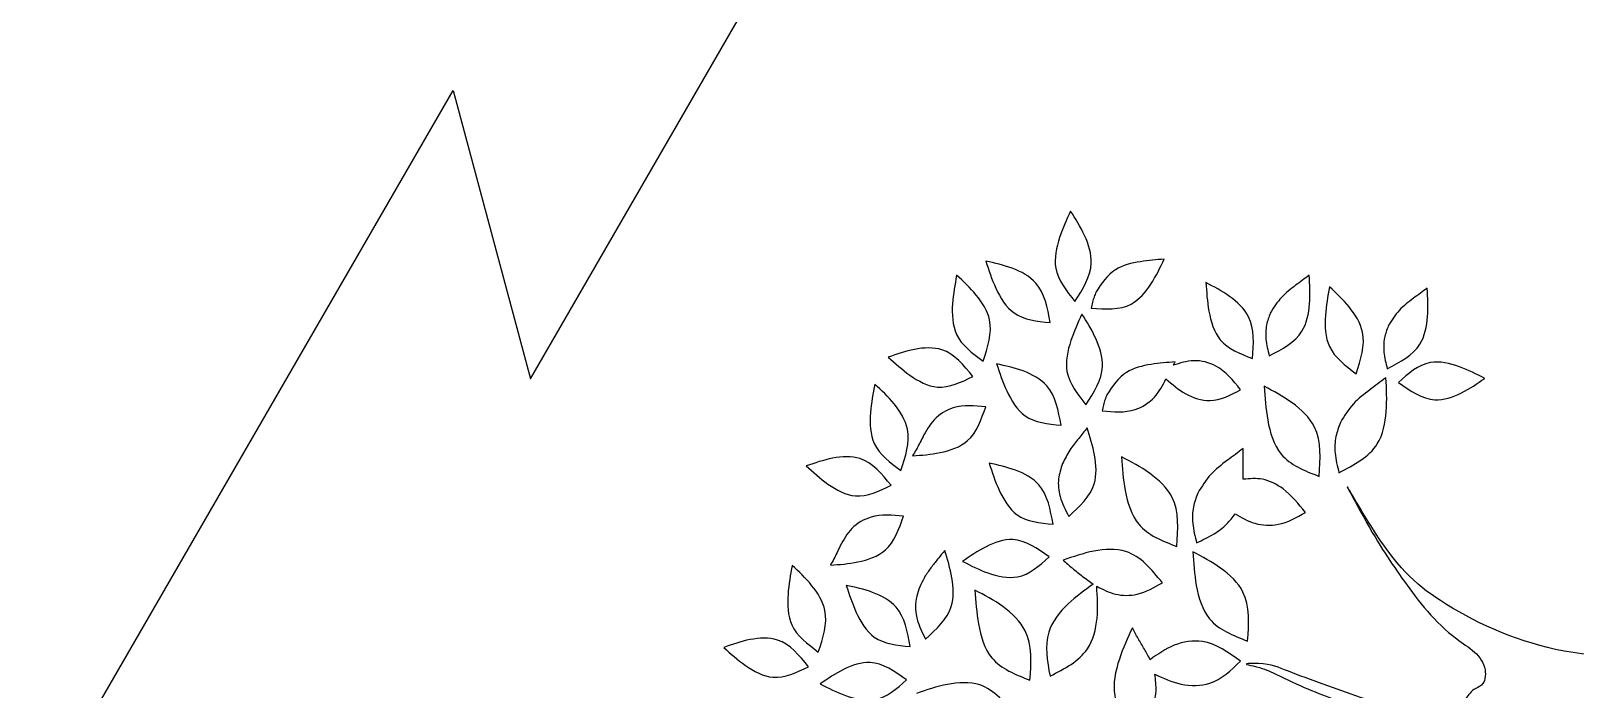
# Model space of a CAD drawing. Extents: x 1 to 437, y 7 to 187.
# Drawn here: x 1.18 to 25.12, y 48.88 to 59.1 of the extents above; entities that cross this region are included whole.
import ezdxf

# ---------------------------------------------------------------- set-up
doc = ezdxf.new("R2010")
doc.units = 0
doc.layers.add('Base', color=7, linetype='CONTINUOUS')

msp = doc.modelspace()

# ---------------------------------------------------------------- linework, layer by layer
at = {"layer": 'Base', "color": 1}
for p, q in [((8.921742, 53.698576), (15.469297, 65.039272)), ((1.17579, 46.830004), (7.723343, 58.1707)), ((7.723343, 58.1707), (8.921742, 53.698576))]:
    msp.add_line(p, q, dxfattribs=at)
at = {"layer": 'Base', "color": 3}
for p, q in [((17.298899, 56.301591), (17.298899, 56.301591)), ((15.983812, 55.5231), (15.983812, 55.5231)), ((15.532144, 55.30523), (15.532144, 55.30523)), ((19.397569, 55.19176), (19.397569, 55.19176)), ((21.31383, 55.124157), (21.31383, 55.124157)), ((17.69367, 55.045103), (17.69367, 55.045103)), ((17.475547, 54.702582), (17.475547, 54.702582)), ((20.396399, 54.716924), (20.396399, 54.716924)), ((22.225672, 54.516233), (22.225672, 54.516233)), ((14.471946, 54.033331), (14.471946, 54.033331)), ((16.152835, 53.928494), (16.152835, 53.928494)), ((14.261132, 53.615301), (14.261132, 53.615301)), ((17.862692, 53.450497), (17.862692, 53.450497)), ((20.300544, 53.580759), (20.300544, 53.580759)), ((22.382584, 53.641485), (22.382584, 53.641485)), ((21.483889, 53.019761), (21.483889, 53.019761)), ((15.005684, 52.788265), (15.005696, 52.788257)), ((18.08921, 52.484645), (18.08921, 52.484645)), ((13.200934, 52.343401), (13.200934, 52.343401)), ((16.036576, 52.386573), (16.036576, 52.386573)), ((17.174227, 52.381513), (17.174227, 52.381513)), ((19.27253, 51.923661), (19.27253, 51.923661)), ((13.727046, 51.102738), (13.727046, 51.102738)), ((19.194082, 51.011674), (19.194082, 51.011674)), ((12.981826, 50.799756), (12.981826, 50.799756)), ((15.625024, 50.862381), (15.625024, 50.862381)), ((17.182854, 50.879512), (17.182854, 50.879512)), ((15.046435, 50.636321), (15.046435, 50.636321)), ((13.820578, 50.488628), (13.820578, 50.488628)), ((15.815569, 50.416303), (15.815569, 50.416303)), ((18.257893, 49.831118), (18.257893, 49.831118)), ((11.921616, 49.527862), (11.921616, 49.527862)), ((13.416675, 48.96002), (13.416675, 48.96002))]:
    msp.add_line(p, q, dxfattribs=at)
for points, knots in [([(17.298899, 56.301591), (17.237347, 56.168656), (17.109171, 55.891834), (16.999424, 55.358741), (17.234736, 55.062621), (17.364852, 54.898881)], [0, 0, 0, 0, 0.443848, 0.92427, 1.518501, 1.518501, 1.518501, 1.518501]), ([(17.364852, 54.898881), (17.488412, 55.091301), (17.696652, 55.415591), (17.531339, 55.933545), (17.376034, 56.179454), (17.298899, 56.301591)], [0, 0, 0, 0, 0.646036, 1.088783, 1.525673, 1.525673, 1.525673, 1.525673]), ([(15.983812, 55.5231), (16.030198, 55.383226), (16.126147, 55.093896), (16.406652, 54.629229), (16.778322, 54.591085), (16.981608, 54.570222)], [0, 0, 0, 0, 0.447384, 0.925413, 1.502523, 1.502523, 1.502523, 1.502523]), ([(16.981608, 54.570222), (16.940868, 54.797449), (16.872966, 55.176172), (16.398977, 55.433582), (16.121258, 55.493464), (15.983812, 55.5231)], [0, 0, 0, 0, 0.650384, 1.084007, 1.508896, 1.508896, 1.508896, 1.508896]), ([(17.619253, 54.792737), (17.840903, 54.777639), (18.217823, 54.751964), (18.564751, 55.163436), (18.689195, 55.423945), (18.751579, 55.55454)], [0, 0, 0, 0, 0.622764, 1.059024, 1.497571, 1.497571, 1.497571, 1.497571]), ([(18.751579, 55.55454), (18.628972, 55.544141), (18.372905, 55.522424), (17.948024, 55.426773), (17.781849, 55.177421), (17.69367, 55.045103)], [0, 0, 0, 0, 0.372563, 0.778103, 1.236596, 1.236596, 1.236596, 1.236596]), ([(15.532144, 55.30523), (15.505559, 55.160366), (15.45039, 54.859749), (15.47389, 54.316622), (15.775805, 54.092244), (15.941886, 53.968815)], [0, 0, 0, 0, 0.446549, 0.926661, 1.513685, 1.513685, 1.513685, 1.513685]), ([(15.941886, 53.968815), (16.014389, 54.187335), (16.135824, 54.553335), (15.848199, 55.012653), (15.636908, 55.208249), (15.532144, 55.30523)], [0, 0, 0, 0, 0.650214, 1.089049, 1.520622, 1.520622, 1.520622, 1.520622]), ([(19.397569, 55.19176), (19.407467, 55.044734), (19.427938, 54.740659), (19.581875, 54.220908), (19.929999, 54.08493), (20.120865, 54.010378)], [0, 0, 0, 0, 0.44716, 0.924804, 1.504527, 1.504527, 1.504527, 1.504527]), ([(20.120865, 54.010378), (20.137818, 54.24056), (20.166062, 54.624035), (19.774847, 54.994899), (19.522596, 55.126522), (19.397569, 55.19176)], [0, 0, 0, 0, 0.651133, 1.084762, 1.510909, 1.510909, 1.510909, 1.510909]), ([(20.38032, 54.054074), (20.579562, 54.157491), (20.91864, 54.333488), (21.024488, 54.866296), (21.008604, 55.158924), (21.000678, 55.304954)], [0, 0, 0, 0, 0.633173, 1.077556, 1.520216, 1.520216, 1.520216, 1.520216]), ([(21.000678, 55.304954), (20.930228, 55.252882), (20.782486, 55.14368), (20.553052, 54.97063), (20.449185, 54.802413), (20.396399, 54.716924)], [0, 0, 0, 0, 0.263454, 0.552496, 0.851188, 0.851188, 0.851188, 0.851188]), ([(21.31383, 55.124157), (21.287536, 54.97823), (21.23281, 54.674513), (21.257399, 54.127488), (21.560585, 53.900262), (21.7268, 53.77569)], [0, 0, 0, 0, 0.449523, 0.93559, 1.525429, 1.525429, 1.525429, 1.525429]), ([(21.7268, 53.77569), (21.798744, 53.995189), (21.919669, 54.364124), (21.631537, 54.827711), (21.418902, 55.026116), (21.31383, 55.124157)], [0, 0, 0, 0, 0.653172, 1.097857, 1.532245, 1.532245, 1.532245, 1.532245]), ([(22.209593, 53.853383), (22.408834, 53.9568), (22.747911, 54.132798), (22.85376, 54.665605), (22.837877, 54.958233), (22.829951, 55.104263)], [0, 0, 0, 0, 0.633171, 1.077555, 1.520215, 1.520215, 1.520215, 1.520215]), ([(22.829951, 55.104263), (22.759501, 55.052191), (22.611759, 54.94299), (22.382324, 54.769939), (22.278458, 54.601722), (22.225672, 54.516233)], [0, 0, 0, 0, 0.263454, 0.552497, 0.851188, 0.851188, 0.851188, 0.851188]), ([(17.69367, 55.045103), (17.683457, 55.019906), (17.662247, 54.96758), (17.638873, 54.882726), (17.625948, 54.823443), (17.619253, 54.792737)], [0, 0, 0, 0, 0.081505, 0.169261, 0.263555, 0.263555, 0.263555, 0.263555]), ([(17.475547, 54.702582), (17.413723, 54.568981), (17.284779, 54.290336), (17.171942, 53.755122), (17.407304, 53.45676), (17.53709, 53.292235)], [0, 0, 0, 0, 0.446116, 0.930448, 1.525835, 1.525835, 1.525835, 1.525835]), ([(17.53709, 53.292235), (17.660662, 53.485195), (17.869211, 53.810849), (17.707579, 54.331986), (17.552436, 54.579777), (17.475547, 54.702582)], [0, 0, 0, 0, 0.648306, 1.09413, 1.532177, 1.532177, 1.532177, 1.532177]), ([(20.396399, 54.716924), (20.373933, 54.65614), (20.325946, 54.526309), (20.32011, 54.29618), (20.359075, 54.139502), (20.380321, 54.054074)], [0, 0, 0, 0, 0.193488, 0.413278, 0.676805, 0.676805, 0.676805, 0.676805]), ([(22.225672, 54.516233), (22.203206, 54.455449), (22.155219, 54.325617), (22.149384, 54.095489), (22.188349, 53.938811), (22.209594, 53.853383)], [0, 0, 0, 0, 0.193488, 0.413279, 0.676804, 0.676804, 0.676804, 0.676804]), ([(15.785511, 53.733216), (15.641921, 53.908636), (15.402013, 54.201723), (14.86916, 54.172991), (14.604182, 54.079825), (14.471946, 54.033331)], [0, 0, 0, 0, 0.634712, 1.060463, 1.484589, 1.484589, 1.484589, 1.484589]), ([(14.471946, 54.033331), (14.578126, 53.936543), (14.797418, 53.736647), (15.26837, 53.481773), (15.601211, 53.643606), (15.785511, 53.733216)], [0, 0, 0, 0, 0.436144, 0.900768, 1.477242, 1.477242, 1.477242, 1.477242]), ([(16.152835, 53.928494), (16.199221, 53.78862), (16.295169, 53.499289), (16.575674, 53.034623), (16.947344, 52.996479), (17.15063, 52.975616)], [0, 0, 0, 0, 0.447383, 0.925413, 1.502523, 1.502523, 1.502523, 1.502523]), ([(17.15063, 52.975616), (17.10989, 53.202842), (17.041987, 53.581565), (16.567999, 53.838975), (16.290281, 53.898857), (16.152835, 53.928494)], [0, 0, 0, 0, 0.650385, 1.084007, 1.508894, 1.508894, 1.508894, 1.508894]), ([(18.920601, 53.959933), (18.797994, 53.949535), (18.541927, 53.927818), (18.117046, 53.832167), (17.950871, 53.582814), (17.862692, 53.450497)], [0, 0, 0, 0, 0.372563, 0.778103, 1.236596, 1.236596, 1.236596, 1.236596]), ([(19.933842, 53.527696), (19.820859, 53.669467), (19.632776, 53.905474), (19.214214, 54.00865), (18.995384, 53.939739), (18.889733, 53.906469)], [0, 0, 0, 0, 0.529274, 0.881084, 1.209495, 1.209495, 1.209495, 1.209495]), ([(18.889733, 53.906469), (18.893104, 53.91246), (18.899844, 53.924434), (18.909994, 53.942338), (18.91707, 53.954076), (18.920601, 53.959933)], [0, 0, 0, 0, 0.020622, 0.041222, 0.061739, 0.061739, 0.061739, 0.061739]), ([(23.721828, 53.703346), (23.595632, 53.768463), (23.334657, 53.903127), (22.814923, 54.02316), (22.53738, 53.778141), (22.382584, 53.641485)], [0, 0, 0, 0, 0.43095, 0.891209, 1.471642, 1.471642, 1.471642, 1.471642]), ([(17.788275, 53.198131), (17.963508, 53.182958), (18.259716, 53.157311), (18.618815, 53.38993), (18.726116, 53.595733), (18.778308, 53.695836)], [0, 0, 0, 0, 0.513137, 0.867387, 1.202878, 1.202878, 1.202878, 1.202878]), ([(18.778308, 53.695836), (18.874608, 53.612079), (19.069261, 53.44278), (19.504588, 53.298839), (19.779462, 53.445388), (19.933842, 53.527696)], [0, 0, 0, 0, 0.383482, 0.77514, 1.276944, 1.276944, 1.276944, 1.276944]), ([(21.460721, 52.238798), (21.69485, 52.360683), (22.093719, 52.568329), (22.217212, 53.195767), (22.198571, 53.540462), (22.189275, 53.712357)], [0, 0, 0, 0, 0.744495, 1.268346, 1.789455, 1.789455, 1.789455, 1.789455]), ([(22.189275, 53.712357), (22.106838, 53.651096), (21.934067, 53.522704), (21.66676, 53.317763), (21.54556, 53.120259), (21.483889, 53.019761)], [0, 0, 0, 0, 0.30885, 0.647294, 0.997919, 0.997919, 0.997919, 0.997919]), ([(22.382584, 53.641485), (22.564979, 53.511073), (22.870892, 53.292345), (23.374989, 53.46262), (23.606044, 53.622985), (23.721828, 53.703346)], [0, 0, 0, 0, 0.627217, 1.051971, 1.478611, 1.478611, 1.478611, 1.478611]), ([(14.261132, 53.615301), (14.234314, 53.469812), (14.178597, 53.167545), (14.19829, 52.621861), (14.500608, 52.395457), (14.666464, 52.271248)], [0, 0, 0, 0, 0.448673, 0.932168, 1.519803, 1.519803, 1.519803, 1.519803]), ([(14.666464, 52.271248), (14.738975, 52.490153), (14.860513, 52.857071), (14.576955, 53.320481), (14.365689, 53.517697), (14.261132, 53.615301)], [0, 0, 0, 0, 0.652346, 1.093431, 1.525618, 1.525618, 1.525618, 1.525618]), ([(17.862692, 53.450497), (17.852479, 53.4253), (17.831269, 53.372973), (17.807896, 53.288119), (17.79497, 53.228837), (17.788275, 53.198131)], [0, 0, 0, 0, 0.081505, 0.169261, 0.263555, 0.263555, 0.263555, 0.263555]), ([(20.300544, 53.580759), (20.312472, 53.407123), (20.337192, 53.047297), (20.517905, 52.432918), (20.928543, 52.270825), (21.15305, 52.182204)], [0, 0, 0, 0, 0.528177, 1.094541, 1.777679, 1.777679, 1.777679, 1.777679]), ([(21.15305, 52.182204), (21.172449, 52.453325), (21.204836, 52.905955), (20.745559, 53.346425), (20.447772, 53.503233), (20.300544, 53.580759)], [0, 0, 0, 0, 0.767845, 1.281905, 1.784587, 1.784587, 1.784587, 1.784587]), ([(14.850162, 52.501254), (14.991195, 52.511509), (15.285353, 52.532899), (15.792692, 52.708203), (15.91422, 53.06348), (15.982488, 53.263056)], [0, 0, 0, 0, 0.428359, 0.89345, 1.489598, 1.489598, 1.489598, 1.489598]), ([(15.982488, 53.263056), (15.811387, 53.277948), (15.521978, 53.303137), (15.165795, 53.084618), (15.057925, 52.884959), (15.005684, 52.788265)], [0, 0, 0, 0, 0.50248, 0.849919, 1.176192, 1.176192, 1.176192, 1.176192]), ([(17.555193, 52.935532), (17.512149, 52.880766), (17.422165, 52.766279), (17.279897, 52.591129), (17.209899, 52.452275), (17.174227, 52.381513)], [0, 0, 0, 0, 0.20913, 0.437183, 0.674185, 0.674185, 0.674185, 0.674185]), ([(17.271218, 51.561728), (17.437992, 51.715013), (17.72069, 51.974847), (17.688049, 52.517868), (17.599358, 52.796687), (17.555193, 52.935532)], [0, 0, 0, 0, 0.63946, 1.083948, 1.524844, 1.524844, 1.524844, 1.524844]), ([(21.483889, 53.019761), (21.457199, 52.948172), (21.400174, 52.795218), (21.390529, 52.524139), (21.435977, 52.339386), (21.460721, 52.238798)], [0, 0, 0, 0, 0.228205, 0.487571, 0.797542, 0.797542, 0.797542, 0.797542]), ([(15.005696, 52.788257), (14.989039, 52.755789), (14.955837, 52.69107), (14.905664, 52.594444), (14.868636, 52.532273), (14.850162, 52.501254)], [0, 0, 0, 0, 0.10948, 0.218232, 0.326519, 0.326519, 0.326519, 0.326519]), ([(14.514499, 52.043286), (14.370909, 52.218706), (14.131001, 52.511793), (13.598148, 52.48306), (13.33317, 52.389895), (13.200934, 52.343401)], [0, 0, 0, 0, 0.634711, 1.060463, 1.484588, 1.484588, 1.484588, 1.484588]), ([(18.08921, 52.484645), (18.101357, 52.311575), (18.126513, 51.953136), (18.311455, 51.342049), (18.721481, 51.181622), (18.946126, 51.093727)], [0, 0, 0, 0, 0.52633, 1.090063, 1.773188, 1.773188, 1.773188, 1.773188]), ([(18.946126, 51.093727), (18.96544, 51.3646), (18.997684, 51.816817), (18.534455, 52.252191), (18.236634, 52.407678), (18.08921, 52.484645)], [0, 0, 0, 0, 0.765981, 1.278786, 1.781451, 1.781451, 1.781451, 1.781451]), ([(19.977916, 52.616257), (19.89548, 52.554995), (19.722709, 52.426602), (19.455401, 52.221662), (19.334201, 52.024158), (19.27253, 51.923661)], [0, 0, 0, 0, 0.308851, 0.647294, 0.997919, 0.997919, 0.997919, 0.997919]), ([(19.976882, 52.138214), (19.976652, 52.19153), (19.976193, 52.297904), (19.972757, 52.457274), (19.976204, 52.563287), (19.977926, 52.616257)], [0, 0, 0, 0, 0.159953, 0.319134, 0.478098, 0.478098, 0.478098, 0.478098]), ([(13.200934, 52.343401), (13.307114, 52.246613), (13.526406, 52.046717), (13.997358, 51.791841), (14.330199, 51.953676), (14.514499, 52.043286)], [0, 0, 0, 0, 0.436145, 0.900768, 1.477243, 1.477243, 1.477243, 1.477243]), ([(16.036576, 52.386573), (16.082328, 52.247134), (16.176761, 51.95933), (16.453962, 51.495593), (16.823964, 51.458455), (17.026734, 51.438103)], [0, 0, 0, 0, 0.445619, 0.919763, 1.494666, 1.494666, 1.494666, 1.494666]), ([(17.026734, 51.438103), (16.986776, 51.664958), (16.920367, 52.041983), (16.449164, 52.298489), (16.173382, 52.357366), (16.036576, 52.386573)], [0, 0, 0, 0, 0.648641, 1.078022, 1.5007, 1.5007, 1.5007, 1.5007]), ([(17.174227, 52.381513), (17.148561, 52.303008), (17.094406, 52.137365), (17.1231, 51.843193), (17.218485, 51.661936), (17.271218, 51.561728)], [0, 0, 0, 0, 0.246008, 0.519071, 0.856684, 0.856684, 0.856684, 0.856684]), ([(20.941615, 51.621962), (20.835774, 51.753729), (20.65604, 51.97749), (20.296618, 52.163515), (20.077348, 52.146164), (19.976882, 52.138214)], [0, 0, 0, 0, 0.504504, 0.856728, 1.154584, 1.154584, 1.154584, 1.154584]), ([(19.27253, 51.923661), (19.24613, 51.852724), (19.189869, 51.701551), (19.183063, 51.432954), (19.228779, 51.250229), (19.253771, 51.150335)], [0, 0, 0, 0, 0.225972, 0.481567, 0.789814, 0.789814, 0.789814, 0.789814]), ([(13.574753, 50.803679), (13.715785, 50.813934), (14.009944, 50.835324), (14.517282, 51.010628), (14.638811, 51.365905), (14.707079, 51.565481)], [0, 0, 0, 0, 0.428359, 0.893449, 1.489598, 1.489598, 1.489598, 1.489598]), ([(14.707079, 51.565481), (14.536162, 51.580939), (14.247807, 51.607019), (13.887924, 51.396963), (13.779506, 51.19868), (13.727046, 51.102738)], [0, 0, 0, 0, 0.503206, 0.848962, 1.173094, 1.173094, 1.173094, 1.173094]), ([(19.253772, 51.150335), (19.345715, 51.194247), (19.511474, 51.273412), (19.717806, 51.424627), (19.808435, 51.545449), (19.84978, 51.600567)], [0, 0, 0, 0, 0.305644, 0.551026, 0.756874, 0.756874, 0.756874, 0.756874]), ([(19.84978, 51.600567), (19.948759, 51.543346), (20.153081, 51.425225), (20.562378, 51.407266), (20.805402, 51.544847), (20.941615, 51.621959)], [0, 0, 0, 0, 0.340101, 0.702071, 1.163675, 1.163675, 1.163675, 1.163675]), ([(13.727046, 51.102738), (13.710486, 51.06932), (13.67717, 51.002087), (13.630307, 50.900382), (13.593125, 50.835659), (13.574753, 50.803679)], [0, 0, 0, 0, 0.111898, 0.22512, 0.335709, 0.335709, 0.335709, 0.335709]), ([(15.346845, 51.033173), (15.31513, 50.992465), (15.249055, 50.907653), (15.14233, 50.780297), (15.078872, 50.685022), (15.046435, 50.636321)], [0, 0, 0, 0, 0.154829, 0.322569, 0.497969, 0.497969, 0.497969, 0.497969]), ([(15.050822, 49.656141), (15.217978, 49.809568), (15.501288, 50.069611), (15.477635, 50.61392), (15.390269, 50.893975), (15.346845, 51.033173)], [0, 0, 0, 0, 0.642045, 1.088195, 1.529096, 1.529096, 1.529096, 1.529096]), ([(16.968677, 50.931881), (16.785662, 51.061851), (16.477871, 51.28043), (15.973336, 51.104656), (15.74121, 50.943197), (15.625024, 50.862381)], [0, 0, 0, 0, 0.627399, 1.055144, 1.483801, 1.483801, 1.483801, 1.483801]), ([(18.722644, 50.530256), (18.55423, 50.736312), (18.273058, 51.080331), (17.648204, 51.044158), (17.33789, 50.934365), (17.182854, 50.879512)], [0, 0, 0, 0, 0.744506, 1.242979, 1.740672, 1.740672, 1.740672, 1.740672]), ([(19.194082, 51.011674), (19.205651, 50.839055), (19.229571, 50.482173), (19.410349, 49.872013), (19.819136, 49.712605), (20.043361, 49.625167)], [0, 0, 0, 0, 0.524986, 1.085384, 1.766219, 1.766219, 1.766219, 1.766219]), ([(20.043361, 49.625167), (20.063378, 49.895526), (20.096713, 50.345762), (19.637075, 50.780843), (19.340928, 50.935156), (19.194082, 51.011674)], [0, 0, 0, 0, 0.764656, 1.273401, 1.773781, 1.773781, 1.773781, 1.773781]), ([(12.981826, 50.799756), (12.955008, 50.654267), (12.899291, 50.351999), (12.918985, 49.806315), (13.221303, 49.57991), (13.387159, 49.455701)], [0, 0, 0, 0, 0.448674, 0.932168, 1.519806, 1.519806, 1.519806, 1.519806]), ([(13.387159, 49.455701), (13.45967, 49.674607), (13.581208, 50.041525), (13.297649, 50.504936), (13.086383, 50.702152), (12.981826, 50.799756)], [0, 0, 0, 0, 0.652349, 1.093434, 1.525622, 1.525622, 1.525622, 1.525622]), ([(15.625024, 50.862381), (15.751627, 50.797739), (16.013846, 50.663852), (16.535672, 50.549298), (16.813643, 50.7949), (16.968677, 50.931881)], [0, 0, 0, 0, 0.431163, 0.893025, 1.475473, 1.475473, 1.475473, 1.475473]), ([(17.182854, 50.879512), (17.230407, 50.839723), (17.329604, 50.756724), (17.481144, 50.627132), (17.593351, 50.547986), (17.650493, 50.507681)], [0, 0, 0, 0, 0.186034, 0.388075, 0.597731, 0.597731, 0.597731, 0.597731]), ([(15.046435, 50.636321), (14.998557, 50.547189), (14.899125, 50.362083), (14.876305, 50.001019), (14.988399, 49.779498), (15.050821, 49.656141)], [0, 0, 0, 0, 0.301728, 0.626614, 1.034888, 1.034888, 1.034888, 1.034888]), ([(17.703958, 50.476812), (17.798072, 50.428446), (17.992668, 50.328442), (18.371741, 50.328428), (18.596429, 50.457661), (18.722644, 50.530256)], [0, 0, 0, 0, 0.314668, 0.650633, 1.081242, 1.081242, 1.081242, 1.081242]), ([(13.820578, 50.488628), (13.86633, 50.34919), (13.960763, 50.061386), (14.237964, 49.597648), (14.607965, 49.560511), (14.810735, 49.540159)], [0, 0, 0, 0, 0.445619, 0.919763, 1.494665, 1.494665, 1.494665, 1.494665]), ([(14.810735, 49.540159), (14.770777, 49.767013), (14.704369, 50.144039), (14.233167, 50.400546), (13.957385, 50.459422), (13.820578, 50.488628)], [0, 0, 0, 0, 0.648641, 1.078022, 1.5007, 1.5007, 1.5007, 1.5007]), ([(15.815569, 50.416303), (15.827497, 50.242667), (15.852217, 49.882841), (16.03293, 49.268462), (16.443568, 49.106371), (16.668075, 49.017751)], [0, 0, 0, 0, 0.528177, 1.09454, 1.777677, 1.777677, 1.777677, 1.777677]), ([(16.668075, 49.017751), (16.687474, 49.28887), (16.71986, 49.7415), (16.260585, 50.181969), (15.962797, 50.338777), (15.815569, 50.416303)], [0, 0, 0, 0, 0.767843, 1.281902, 1.784584, 1.784584, 1.784584, 1.784584]), ([(17.650493, 50.507681), (17.516287, 50.413134), (17.238124, 50.21717), (16.862108, 49.735063), (16.937697, 49.316798), (16.980131, 49.081996)], [0, 0, 0, 0, 0.495839, 1.02771, 1.708415, 1.708415, 1.708415, 1.708415]), ([(16.980131, 49.081996), (17.205096, 49.196916), (17.58654, 49.391771), (17.737814, 49.983722), (17.715216, 50.312851), (17.703958, 50.476812)], [0, 0, 0, 0, 0.717722, 1.216952, 1.712531, 1.712531, 1.712531, 1.712531]), ([(18.257893, 49.831118), (18.185123, 49.673907), (18.033283, 49.345876), (17.899273, 48.716307), (18.175812, 48.364915), (18.328171, 48.171316)], [0, 0, 0, 0, 0.525026, 1.095499, 1.795419, 1.795419, 1.795419, 1.795419]), ([(18.532454, 49.336532), (18.503351, 49.392094), (18.444839, 49.503803), (18.345241, 49.664117), (18.286879, 49.775701), (18.257893, 49.831118)], [0, 0, 0, 0, 0.18811, 0.378206, 0.56577, 0.56577, 0.56577, 0.56577]), ([(13.235181, 49.227747), (13.091591, 49.403167), (12.851683, 49.696256), (12.31883, 49.667523), (12.053852, 49.574356), (11.921616, 49.527862)], [0, 0, 0, 0, 0.634713, 1.060464, 1.48459, 1.48459, 1.48459, 1.48459]), ([(19.933666, 49.311697), (19.746885, 49.448565), (19.435386, 49.676824), (18.889814, 49.591522), (18.65072, 49.42092), (18.532454, 49.336532)], [0, 0, 0, 0, 0.664218, 1.107733, 1.541849, 1.541849, 1.541849, 1.541849]), ([(11.921616, 49.527862), (12.027796, 49.431075), (12.247089, 49.23118), (12.71804, 48.976304), (13.050881, 49.138137), (13.235181, 49.227747)], [0, 0, 0, 0, 0.436144, 0.900767, 1.477242, 1.477242, 1.477242, 1.477242]), ([(14.755919, 49.02188), (14.573524, 49.152293), (14.267611, 49.371021), (13.763513, 49.200747), (13.532458, 49.040381), (13.416675, 48.96002)], [0, 0, 0, 0, 0.627218, 1.051972, 1.478611, 1.478611, 1.478611, 1.478611]), ([(18.328171, 48.171316), (18.406748, 48.289794), (18.544186, 48.497022), (18.643486, 48.828737), (18.617568, 49.022947), (18.605837, 49.110856)], [0, 0, 0, 0, 0.42589, 0.744914, 1.008745, 1.008745, 1.008745, 1.008745]), ([(18.605837, 49.110856), (18.737457, 49.050193), (19.00495, 48.926906), (19.529278, 48.925666), (19.78767, 49.172328), (19.933666, 49.311697)], [0, 0, 0, 0, 0.434175, 0.88238, 1.464581, 1.464581, 1.464581, 1.464581]), ([(13.416675, 48.96002), (13.542872, 48.894903), (13.803847, 48.76024), (14.32358, 48.640206), (14.601123, 48.885224), (14.755919, 49.02188)], [0, 0, 0, 0, 0.43095, 0.891209, 1.471641, 1.471641, 1.471641, 1.471641]), ([(16.45664, 48.457506), (16.287544, 48.663621), (16.004735, 49.008344), (15.37732, 48.975135), (15.064945, 48.865721), (14.909212, 48.811173)], [0, 0, 0, 0, 0.746753, 1.248933, 1.7482, 1.7482, 1.7482, 1.7482])]:
    msp.add_open_spline(points, degree=3, knots=knots, dxfattribs=at)
at = {"layer": 'Base', "color": 7}
msp.add_open_spline([(29.545415, 49.633258), (29.294927, 49.602474), (28.446733, 49.498233), (26.867612, 49.43236), (24.901212, 49.297485), (22.984948, 50.182789), (22.224594, 50.90351), (21.425688, 52.319163), (22.018525, 51.212691), (22.442108, 50.581546), (23.078206, 49.734635), (23.769421, 49.363593), (23.723333, 48.936149), (23.514409, 48.877051), (23.366832, 48.578384), (22.626387, 48.454729), (21.744846, 48.768096), (20.764402, 49.114723), (20.338071, 49.292996), (19.967298, 49.270514), (20.252371, 49.219902), (20.475142, 49.114378), (21.055978, 48.835369), (21.870965, 48.546331), (22.569306, 48.310569), (23.885875, 48.037899), (21.76678, 47.869279), (20.918874, 47.258147), (20.083715, 46.895667), (19.658152, 46.710963)], degree=3, knots=[0, 0, 0, 0, 0.756962, 2.563189, 4.736697, 6.674564, 8.263427, 8.967888, 9.505716, 10.687116, 11.889524, 12.540485, 12.787431, 12.920589, 13.137293, 13.716577, 14.884494, 16.062086, 16.556548, 16.664377, 16.775226, 17.100706, 17.634799, 18.577936, 19.668273, 20.19123, 21.551377, 22.831689, 24.161906, 24.161906, 24.161906, 24.161906], dxfattribs=at)

doc.saveas('drawing.dxf')
